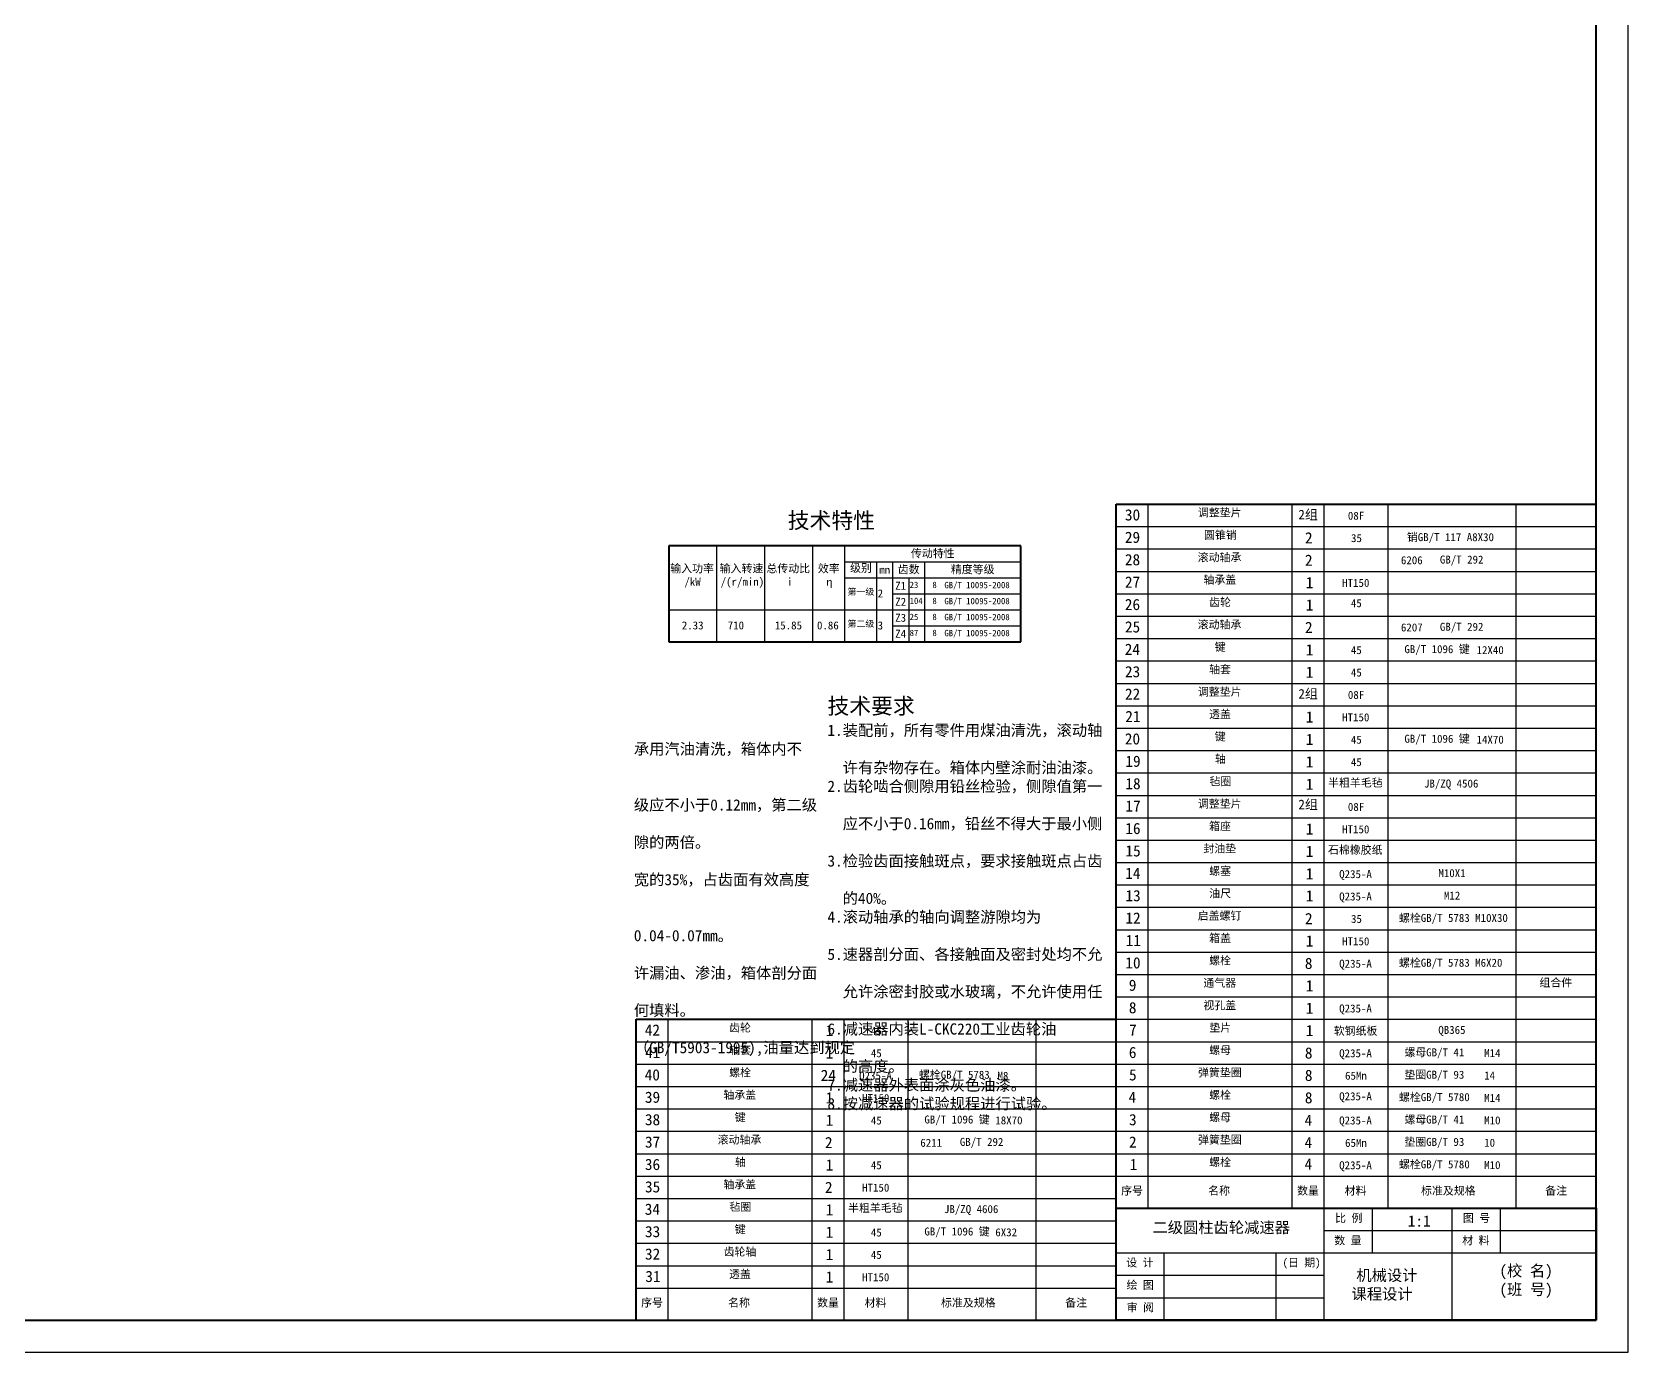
# Model space of a CAD drawing. Header units: inches. Extents: x 0 to 1189, y 0 to 841.
# Drawn here: x 690.2 to 1189, y 0 to 412.6 of the extents above; entities that cross this region are included whole.
import ezdxf

# ---------------------------------------------------------------- set-up
doc = ezdxf.new("R2010")
doc.units = ezdxf.units.IN
doc.header["$LTSCALE"] = 10
doc.header["$MEASUREMENT"] = 0
for name, color, linetype, lineweight in [('文字', 7, 'Continuous', 25), ('粗实线', 7, 'Continuous', 40), ('细实线', 7, 'Continuous', 25)]:
    doc.layers.add(name, color=color, linetype=linetype, lineweight=lineweight)

msp = doc.modelspace()

# ---------------------------------------------------------------- linework, layer by layer
at = {"layer": '粗实线'}
for p, q in [((1179, 10), (1179, 831)), ((1029, 45), (1029, 265)), ((1029, 265), (1179, 265)), ((1179, 45), (1179, 265)), ((999.20334, 251.97925), (889.20473, 251.97925)), ((889.20473, 251.97925), (889.20473, 221.97925)), ((999.20334, 221.97925), (999.20334, 251.97925)), ((889.20473, 221.97925), (999.20334, 221.97925)), ((879, 10), (879, 104)), ((879, 104), (1029, 104)), ((1029, 10), (1029, 45)), ((1029, 45), (1179, 45)), ((1179, 45), (1179, 10)), ((25, 10), (1179, 10)), ((879, 10), (1029, 10)), ((1179, 10), (1029, 10))]:
    msp.add_line(p, q, dxfattribs=at)
at = {"layer": '细实线'}
for p, q in [((1189, 0), (1189, 841)), ((1039, 45), (1039, 265)), ((1084, 45), (1084, 265)), ((1094, 45), (1094, 265)), ((1114, 45), (1114, 265)), ((1154, 45), (1154, 265)), ((1029, 258), (1179, 258)), ((904.20473, 221.97925), (904.20473, 251.97925)), ((919.20473, 221.97925), (919.20473, 251.97925)), ((934.20473, 221.97925), (934.20473, 251.97925)), ((944.20473, 221.97925), (944.20473, 251.97925)), ((1029, 251), (1179, 251)), ((944.20473, 246.97925), (999.20334, 246.97925)), ((954.20473, 221.97925), (954.20473, 246.97925)), ((954.20473, 221.97925), (954.20473, 246.97925)), ((959.20473, 221.97925), (959.20473, 246.97925)), ((969.20473, 221.97925), (969.20473, 246.97925)), ((944.20473, 241.97925), (999.20334, 241.97925)), ((964.20473, 241.97925), (964.20473, 221.97925)), ((1029, 244), (1179, 244)), ((959.20473, 236.97925), (999.20334, 236.97925)), ((1029, 237), (1179, 237)), ((889.20473, 231.97925), (999.20334, 231.97925)), ((1029, 230), (1179, 230)), ((959.20473, 226.97925), (999.20334, 226.97925)), ((1029, 223), (1179, 223)), ((1029, 216), (1179, 216)), ((1029, 209), (1179, 209)), ((1029, 202), (1179, 202)), ((1029, 195), (1179, 195)), ((1029, 188), (1179, 188)), ((1029, 181), (1179, 181)), ((1029, 174), (1179, 174)), ((1029, 167), (1179, 167)), ((1029, 160), (1179, 160)), ((1029, 153), (1179, 153)), ((1029, 146), (1179, 146)), ((1029, 139), (1179, 139)), ((1029, 132), (1179, 132)), ((1029, 125), (1179, 125)), ((1029, 118), (1179, 118)), ((1029, 111), (1179, 111)), ((889, 10), (889, 104)), ((934, 10), (934, 104)), ((944, 10), (944, 104)), ((964, 10), (964, 104)), ((1004, 10), (1004, 104)), ((1029, 104), (1179, 104)), ((879, 97), (1029, 97)), ((1029, 97), (1179, 97)), ((879, 90), (1029, 90)), ((1029, 90), (1179, 90)), ((879, 83), (1029, 83)), ((1029, 83), (1179, 83)), ((879, 76), (1029, 76)), ((1029, 76), (1179, 76)), ((879, 69), (1029, 69)), ((1029, 69), (1179, 69)), ((879, 62), (1029, 62)), ((1029, 62), (1179, 62)), ((879, 55), (1029, 55)), ((1029, 55), (1179, 55)), ((879, 48), (1029, 48)), ((1094, 10), (1094, 45)), ((1109, 45), (1109, 31)), ((1134, 10), (1134, 45)), ((1149, 45), (1149, 31)), ((879, 41), (1029, 41)), ((1094, 38), (1179, 38)), ((879, 34), (1029, 34)), ((1029, 31), (1179, 31)), ((1044, 10), (1044, 31)), ((1079, 10), (1079, 31)), ((879, 27), (1029, 27)), ((879, 20), (1029, 20)), ((1029, 24), (1094, 24)), ((1029, 17), (1094, 17)), ((0, 0), (1189, 0))]:
    msp.add_line(p, q, dxfattribs=at)

# ---------------------------------------------------------------- texts
at = {"layer": '文字'}
for s, insert, char_height, width, attachment_point in [('{\\fSimSun|b0|i0|c134|p2;技术特性}', (926.40919, 262.41733), 5, 50.3263645, 1), ('\\pi2.77161;{\\fSimSun|b0|i0|c134|p2;30}', (1029, 263.40009), 3.5, 10, 1), ('\\pi15.57785;{\\fSimSun|b0|i0|c134|p2;\\H0.71429x;调整垫片}', (1039, 263.62419), 3.5, 45, 1), ('\\pi1.96834;{\\fSimSun|b0|i0|c134|p2;2组}', (1084, 263.23432), 3, 10, 1), ('\\pi7.43970;{\\fSimSun|b0|i0|c134|p2;08F}', (1094, 262.63757), 2.5, 20, 1), ('\\pi2.76281;{\\fSimSun|b0|i0|c134|p2;29}', (1029, 256.40009), 3.5, 10, 1), ('\\pi17.48992;{\\fSimSun|b0|i0|c134|p2;\\H0.71429x;圆锥销}', (1039, 256.62419), 3.5, 45, 1), ('\\pi4.03266;{\\fSimSun|b0|i0|c134|p2;2}', (1084, 256.23432), 3.5, 10, 1), ('\\pi8.42965;{\\fSimSun|b0|i0|c134|p2;35}', (1094, 255.63757), 2.5, 20, 1), ('\\pi5.87563;{\\fSimSun|b0|i0|c134|p2;销GB/T 117 A8X30}', (1114, 255.9357), 2.5, 40, 1), ('{\\fSimSun|b0|i0|c134|p2;传动特性}', (971.73343, 249.47925), 2.5, 75, 5), ('\\pi15.50879;{\\fSimSun|b0|i0|c134|p2;滚动轴承}', (1039, 249.62419), 2.5, 45, 1), ('\\pi0.50126;{\\fSimSun|b0|i0|c134|p2;输入功率}\\P\\pi4.89698;{\\fSimSun|b0|i0|c134|p2;/kW}', (889.20473, 246.1639), 2.5, 15, 1), ('\\pi0.92259;{\\fSimSun|b0|i0|c134|p2;输入转速}\\P\\pi1.24295;{\\fSimSun|b0|i0|c134|p2;/(r/min)}', (904.20473, 246.1639), 2.5, 15.8703132, 1), ('\\pi0.55653;{\\fSimSun|b0|i0|c134|p2;总传动比}\\P\\pi6.98241;{\\fSimSun|b0|i0|c134|p2;i}', (919.20473, 246.1639), 2.5, 15, 1), ('\\pi1.62312;{\\fSimSun|b0|i0|c134|p2;效率}\\P\\pi4.19095;{\\fSimSun|b0|i0|c134|p2;η}', (934.20473, 246.14343), 2.5, 10, 1), ('\\pi1.67211;{\\fSimSun|b0|i0|c134|p2;级别}', (944.20473, 246.30207), 2.5, 10, 1), ('{\\fSimSun|b0|i0|c134|p2;mn}', (956.70473, 244.47925), 2.5, 5, 5), ('{\\fSimSun|b0|i0|c134|p2;齿数}', (964.20473, 244.47925), 2.5, 10, 5), ('{\\fSimSun|b0|i0|c134|p2;精度等级}', (984.20403, 244.47925), 2.5, 29.9986153, 5), ('\\pi2.77161;{\\fSimSun|b0|i0|c134|p2;28}', (1029, 249.40009), 3.5, 10, 1), ('\\pi4.03266;{\\fSimSun|b0|i0|c134|p2;2}', (1084, 249.23432), 3.5, 10, 1), ('\\pi9.39322;{\\fSimSun|b0|i0|c134|p2;    GB/T 292}', (1114, 248.9357), 2.5, 40, 1), ('{\\fSimSun|b0|i0|c134|p2;Z1}', (961.70473, 239.47925), 2.5, 5, 5), ('{\\fSimSun|b0|i0|c134|p2;  GB/T 10095-2008}', (984.20403, 239.47925), 2, 29.9986153, 5), ('\\pi2.77161;{\\fSimSun|b0|i0|c134|p2;27}', (1029, 242.40009), 3.5, 10, 1), ('\\pi17.29519;{\\fSimSun|b0|i0|c134|p2;\\H0.71429x;轴承盖}', (1039, 242.62419), 3.5, 45, 1), ('\\pi4.28593;{\\fSimSun|b0|i0|c134|p2;1}', (1084, 242.23432), 3.5, 10, 1), ('\\pi5.65955;{\\fSimSun|b0|i0|c134|p2;HT150}', (1094, 241.63757), 2.5, 20, 1), ('\\pi0.85829;{\\fSimSun|b0|i0|c134|p2;第一级}', (944.20473, 238.64261), 2, 10, 1), ('{\\fSimSun|b0|i0|c134|p2;Z2}', (961.70473, 234.47925), 2.5, 5, 5), ('{\\fSimSun|b0|i0|c134|p2;  GB/T 10095-2008}', (984.20403, 234.47925), 2, 29.9986153, 5), ('\\pi2.75050;{\\fSimSun|b0|i0|c134|p2;26}', (1029, 235.40009), 3.5, 10, 1), ('\\pi19.08794;{\\fSimSun|b0|i0|c134|p2;齿轮}', (1039, 235.62419), 2.5, 45, 1), ('\\pi4.28593;{\\fSimSun|b0|i0|c134|p2;1}', (1084, 235.23432), 3.5, 10, 1), ('\\pi8.38819;{\\fSimSun|b0|i0|c134|p2;45}', (1094, 235.30428), 2.5, 20, 1), ('{\\fSimSun|b0|i0|c134|p2;Z3}', (961.70473, 229.47925), 2.5, 5, 5), ('{\\fSimSun|b0|i0|c134|p2;  GB/T 10095-2008}', (984.20403, 229.47925), 2, 29.9986153, 5), ('\\pi0.85829;{\\fSimSun|b0|i0|c134|p2;第二级}', (944.20473, 228.64261), 2, 10, 1), ('{\\fSimSun|b0|i0|c134|p2;Z4}', (961.70473, 224.47925), 2.5, 5, 5), ('{\\fSimSun|b0|i0|c134|p2;  GB/T 10095-2008}', (984.20403, 224.47925), 2, 29.9986153, 5), ('\\pi2.78216;{\\fSimSun|b0|i0|c134|p2;25}', (1029, 228.40009), 3.5, 10, 1), ('\\pi15.50875;{\\fSimSun|b0|i0|c134|p2;\\H0.71429x;滚动轴承}', (1039, 228.62419), 3.5, 45, 1), ('\\pi4.03266;{\\fSimSun|b0|i0|c134|p2;2}', (1084, 228.23432), 3.5, 10, 1), ('\\pi9.39322;{\\fSimSun|b0|i0|c134|p2;    GB/T 292}', (1114, 227.9357), 2.5, 40, 1), ('\\pi2.71357;{\\fSimSun|b0|i0|c134|p2;24}', (1029, 221.40009), 3.5, 10, 1), ('\\pi20.84673;{\\fSimSun|b0|i0|c134|p2;键}', (1039, 221.62419), 2.5, 45, 1), ('\\pi4.28593;{\\fSimSun|b0|i0|c134|p2;1}', (1084, 221.23432), 3.5, 10, 1), ('\\pi8.38819;{\\fSimSun|b0|i0|c134|p2;45}', (1094, 220.63757), 2.5, 20, 1), ('{\\fSimSun|b0|i0|c134|p2;   GB/T 1096 键}', (1114, 220.9357), 2.5, 40, 1), ('\\pi19.08792;{\\fSimSun|b0|i0|c134|p2;\\H0.71429x;轴套}', (1039, 214.62419), 3.5, 45, 1), ('\\pi2.78216;{\\fSimSun|b0|i0|c134|p2;23}', (1029, 214.40009), 3.5, 10, 1), ('\\pi4.28593;{\\fSimSun|b0|i0|c134|p2;1}', (1084, 214.23432), 3.5, 10, 1), ('\\pi8.38819;{\\fSimSun|b0|i0|c134|p2;45}', (1094, 213.63757), 2.5, 20, 1), ('\\pi60.49844;{\\fSimSun|b0|i0|c134|p2;技术要求}\\P{\\fSimSun|b0|i0|c134|p2;\\H0.70000x;1.装配前，所有零件用煤油清洗，滚动轴承用汽油清洗，箱体内不}\\P{\\fSimSun|b0|i0|c134|p2;\\H0.70000x;  许有杂物存在。箱体内壁涂耐油油漆。}\\P{\\fSimSun|b0|i0|c134|p2;\\H0.70000x;2.齿轮啮合侧隙用铅丝检验，侧隙值第一级应不小于0.12mm，第二}{\\fSimSun|b0|i0|c134|p2;\\H0.70000x;级}\\P{\\fSimSun|b0|i0|c134|p2;\\H0.70000x;  应不小于0.16mm，铅丝不得大于最小侧隙的两倍。}\\P{\\fSimSun|b0|i0|c134|p2;\\H0.70000x;3.检验齿面接触斑点，要求接触斑点占齿宽的35%，占齿面有效高度 }\\P{\\fSimSun|b0|i0|c134|p2;\\H0.70000x;  的40%。}\\P{\\fSimSun|b0|i0|c134|p2;\\H0.70000x;4.滚动轴承的轴向调整游隙均为0.04-0.07mm。}\\P{\\fSimSun|b0|i0|c134|p2;\\H0.70000x;5.速器剖分面、各接触面及密封处均不允许漏油、渗油，箱体剖分}{\\fSimSun|b0|i0|c134|p2;\\H0.70000x;面 }\\P{\\fSimSun|b0|i0|c134|p2;\\H0.70000x;  允许涂密封胶或水玻璃，不允许使用任何填料。}\\P{\\fSimSun|b0|i0|c134|p2;\\H0.70000x;6.减速器内装L-CKC220工业齿轮油（GB/T5903-1995),油量达到规定}\\P{\\fSimSun|b0|i0|c134|p2;\\H0.70000x;  的高度。}\\P{\\fSimSun|b0|i0|c134|p2;\\H0.70000x;7.减速器外表面涂灰色油漆。}\\P{\\fSimSun|b0|i0|c134|p2;\\H0.70000x;8.按减速器的试验规程进行试验。}', (878.32057, 204.42414), 5, 148.9365692, 1), ('\\pi2.78216;{\\fSimSun|b0|i0|c134|p2;22}', (1029, 207.40009), 3.5, 10, 1), ('\\pi15.57785;{\\fSimSun|b0|i0|c134|p2;\\H0.71429x;调整垫片}', (1039, 207.62419), 3.5, 45, 1), ('\\pi1.96834;{\\fSimSun|b0|i0|c134|p2;2组}', (1084, 207.23432), 3, 10, 1), ('\\pi7.43970;{\\fSimSun|b0|i0|c134|p2;08F}', (1094, 206.63757), 2.5, 20, 1), ('\\pi2.87889;{\\fSimSun|b0|i0|c134|p2;21}', (1029, 200.40009), 3.5, 10, 1), ('\\pi19.07412;{\\fSimSun|b0|i0|c134|p2;透盖}', (1039, 200.62419), 2.5, 45, 1), ('\\pi4.28593;{\\fSimSun|b0|i0|c134|p2;1}', (1084, 200.23432), 3.5, 10, 1), ('\\pi5.65955;{\\fSimSun|b0|i0|c134|p2;HT150}', (1094, 199.63757), 2.5, 20, 1), ('\\pi2.75226;{\\fSimSun|b0|i0|c134|p2;20}', (1029, 193.40009), 3.5, 10, 1), ('\\pi20.84673;{\\fSimSun|b0|i0|c134|p2;键}', (1039, 193.62419), 2.5, 45, 1), ('\\pi4.28593;{\\fSimSun|b0|i0|c134|p2;1}', (1084, 193.23432), 3.5, 10, 1), ('\\pi8.38819;{\\fSimSun|b0|i0|c134|p2;45}', (1094, 192.63757), 2.5, 20, 1), ('{\\fSimSun|b0|i0|c134|p2;   GB/T 1096 键}', (1114, 192.9357), 2.5, 40, 1), ('\\pi2.91935;{\\fSimSun|b0|i0|c134|p2;19}', (1029, 186.40009), 3.5, 10, 1), ('\\pi20.91709;{\\fSimSun|b0|i0|c134|p2;轴}', (1039, 186.62419), 2.5, 45, 1), ('\\pi4.28593;{\\fSimSun|b0|i0|c134|p2;1}', (1084, 186.23432), 3.5, 10, 1), ('\\pi8.38819;{\\fSimSun|b0|i0|c134|p2;45}', (1094, 185.63757), 2.5, 20, 1), ('\\pi19.17837;{\\fSimSun|b0|i0|c134|p2;\\H0.71429x;毡圈}', (1039, 179.62419), 3.5, 45, 1), ('\\pi1.25000;{\\fSimSun|b0|i0|c134|p2;半粗羊毛毡}', (1094, 179.19529), 2.5, 20, 1), ('\\pi2.92814;{\\fSimSun|b0|i0|c134|p2;18}', (1029, 179.40009), 3.5, 10, 1), ('\\pi4.28593;{\\fSimSun|b0|i0|c134|p2;1}', (1084, 179.23432), 3.5, 10, 1), ('\\pi11.21985;{\\fSimSun|b0|i0|c134|p2;JB/ZQ 4506}', (1114, 178.9357), 2.5, 40, 1), ('\\pi2.92814;{\\fSimSun|b0|i0|c134|p2;17}', (1029, 172.40009), 3.5, 10, 1), ('\\pi15.57789;{\\fSimSun|b0|i0|c134|p2;调整垫片}', (1039, 172.62419), 2.5, 45, 1), ('\\pi1.96834;{\\fSimSun|b0|i0|c134|p2;2组}', (1084, 172.65434), 3, 10, 1), ('\\pi7.43970;{\\fSimSun|b0|i0|c134|p2;08F}', (1094, 171.63757), 2.5, 20, 1), ('\\pi2.90704;{\\fSimSun|b0|i0|c134|p2;16}', (1029, 165.40009), 3.5, 10, 1), ('\\pi19.09546;{\\fSimSun|b0|i0|c134|p2;\\H0.71429x;箱座}', (1039, 165.62419), 3.5, 45, 1), ('\\pi4.28593;{\\fSimSun|b0|i0|c134|p2;1}', (1084, 165.23432), 3.5, 10, 1), ('\\pi5.65955;{\\fSimSun|b0|i0|c134|p2;HT150}', (1094, 164.63757), 2.5, 20, 1), ('\\pi2.93869;{\\fSimSun|b0|i0|c134|p2;15}', (1029, 158.40009), 3.5, 10, 1), ('\\pi17.29397;{\\fSimSun|b0|i0|c134|p2;封油垫}', (1039, 158.62419), 2.5, 45, 1), ('\\pi4.28593;{\\fSimSun|b0|i0|c134|p2;1}', (1084, 158.23432), 3.5, 10, 1), ('\\pi1.22864;{\\fSimSun|b0|i0|c134|p2;石棉橡胶纸}', (1094, 158.19529), 2.5, 20, 1), ('\\pi2.87010;{\\fSimSun|b0|i0|c134|p2;14}', (1029, 151.40009), 3.5, 10, 1), ('\\pi19.10804;{\\fSimSun|b0|i0|c134|p2;螺塞}', (1039, 151.62419), 2.5, 45, 1), ('\\pi4.28593;{\\fSimSun|b0|i0|c134|p2;1}', (1084, 151.23432), 3.5, 10, 1), ('\\pi4.73116;{\\fSimSun|b0|i0|c134|p2;Q235-A}', (1094, 150.63757), 2.5, 20, 1), ('\\pi15.73492;{\\fSimSun|b0|i0|c134|p2;M10X1}', (1114, 150.9357), 2.5, 40, 1), ('\\pi19.10930;{\\fSimSun|b0|i0|c134|p2;油尺}', (1039, 144.62419), 2.5, 45, 1), ('\\pi2.93869;{\\fSimSun|b0|i0|c134|p2;13}', (1029, 144.40009), 3.5, 10, 1), ('\\pi4.28593;{\\fSimSun|b0|i0|c134|p2;1}', (1084, 144.34238), 3.5, 10, 1), ('\\pi4.73116;{\\fSimSun|b0|i0|c134|p2;Q235-A}', (1094, 143.63757), 2.5, 20, 1), ('\\pi17.45226;{\\fSimSun|b0|i0|c134|p2;M12}', (1114, 143.9357), 2.5, 40, 1), ('\\pi2.93869;{\\fSimSun|b0|i0|c134|p2;12}', (1029, 137.40009), 3.5, 10, 1), ('\\pi15.53518;{\\fSimSun|b0|i0|c134|p2;启盖螺钉}', (1039, 137.62419), 2.5, 45, 1), ('\\pi4.03266;{\\fSimSun|b0|i0|c134|p2;2}', (1084, 137.23432), 3.5, 10, 1), ('\\pi8.42965;{\\fSimSun|b0|i0|c134|p2;35}', (1094, 136.63757), 2.5, 20, 1), ('{\\fSimSun|b0|i0|c134|p2;  螺栓GB/T 5783 M10X30}', (1114, 136.9357), 2.5, 40, 1), ('\\pi3.03543;{\\fSimSun|b0|i0|c134|p2;11}', (1029, 130.40009), 3.5, 10, 1), ('\\pi19.09548;{\\fSimSun|b0|i0|c134|p2;箱盖}', (1039, 130.62419), 2.5, 45, 1), ('\\pi4.28593;{\\fSimSun|b0|i0|c134|p2;1}', (1084, 130.23432), 3.5, 10, 1), ('\\pi5.65955;{\\fSimSun|b0|i0|c134|p2;HT150}', (1094, 129.63757), 2.5, 20, 1), ('\\pi2.90879;{\\fSimSun|b0|i0|c134|p2;10}', (1029, 123.40009), 3.5, 10, 1), ('\\pi19.10174;{\\fSimSun|b0|i0|c134|p2;\\H0.71429x;螺栓}', (1039, 123.62419), 3.5, 45, 1), ('\\pi4.00276;{\\fSimSun|b0|i0|c134|p2;8}', (1084, 123.23432), 3.5, 10, 1), ('\\pi4.73116;{\\fSimSun|b0|i0|c134|p2;Q235-A}', (1094, 122.63757), 2.5, 20, 1), ('{\\fSimSun|b0|i0|c134|p2;  螺栓GB/T 5783 M6X20}', (1114, 122.9357), 2.5, 40, 1), ('\\pi3.99397;{\\fSimSun|b0|i0|c134|p2;9}', (1029, 116.40009), 3.5, 10, 1), ('\\pi17.28769;{\\fSimSun|b0|i0|c134|p2;通气器}', (1039, 116.62419), 2.5, 45, 1), ('\\pi4.28593;{\\fSimSun|b0|i0|c134|p2;1}', (1084, 116.23432), 3.5, 10, 1), ('\\pi7.30779;{\\fSimSun|b0|i0|c134|p2;组合件}', (1154, 116.72697), 2.5, 25, 1), ('\\pi17.28766;{\\fSimSun|b0|i0|c134|p2;\\H0.71429x;视孔盖}', (1039, 109.62419), 3.5, 45, 1), ('\\pi4.00276;{\\fSimSun|b0|i0|c134|p2;8}', (1029, 109.40009), 3.5, 10, 1), ('\\pi4.28593;{\\fSimSun|b0|i0|c134|p2;1}', (1084, 109.23432), 3.5, 10, 1), ('\\pi4.73116;{\\fSimSun|b0|i0|c134|p2;Q235-A}', (1094, 108.63757), 2.5, 20, 1), ('\\pi2.74347;{\\fSimSun|b0|i0|c134|p2;42}', (879, 102.40009), 3.5, 10, 1), ('\\pi19.08794;{\\fSimSun|b0|i0|c134|p2;齿轮}', (889, 102.62419), 2.5, 45, 1), ('\\pi4.28593;{\\fSimSun|b0|i0|c134|p2;1}', (934, 102.23432), 3.5, 10, 1), ('\\pi8.38819;{\\fSimSun|b0|i0|c134|p2;45}', (944, 101.63757), 2.5, 20, 1), ('\\pi4.05201;{\\fSimSun|b0|i0|c134|p2;7}', (1029, 102.40009), 3.5, 10, 1), ('\\pi19.15075;{\\fSimSun|b0|i0|c134|p2;垫片}', (1039, 102.62419), 2.5, 45, 1), ('\\pi4.28593;{\\fSimSun|b0|i0|c134|p2;1}', (1084, 102.23432), 3.5, 10, 1), ('\\pi3.02889;{\\fSimSun|b0|i0|c134|p2;软钢纸板}', (1094, 101.63757), 2.5, 20, 1), ('\\pi15.70101;{\\fSimSun|b0|i0|c134|p2;QB365}', (1114, 101.9357), 2.5, 40, 1), ('\\pi2.84020;{\\fSimSun|b0|i0|c134|p2;41}', (879, 95.40009), 3.5, 10, 1), ('\\pi19.08794;{\\fSimSun|b0|i0|c134|p2;轴套}', (889, 95.62419), 2.5, 45, 1), ('\\pi4.28593;{\\fSimSun|b0|i0|c134|p2;1}', (934, 95.23432), 3.5, 10, 1), ('\\pi3.99221;{\\fSimSun|b0|i0|c134|p2;6}', (1029, 95.40009), 3.5, 10, 1), ('\\pi19.10176;{\\fSimSun|b0|i0|c134|p2;螺母}', (1039, 95.62419), 2.5, 45, 1), ('\\pi4.00276;{\\fSimSun|b0|i0|c134|p2;8}', (1084, 95.23432), 3.5, 10, 1), ('{\\fSimSun|b0|i0|c134|p2;   螺母GB/T 41}', (1114, 94.9357), 2.5, 40, 1), ('\\pi8.38819;{\\fSimSun|b0|i0|c134|p2;45}', (944, 94.63757), 2.5, 20, 1), ('\\pi4.73116;{\\fSimSun|b0|i0|c134|p2;Q235-A}', (1094, 94.63757), 2.5, 20, 1), ('\\pi2.71357;{\\fSimSun|b0|i0|c134|p2;40}', (879, 88.40009), 3.5, 10, 1), ('\\pi19.10174;{\\fSimSun|b0|i0|c134|p2;\\H0.71429x;螺栓}', (889, 88.62419), 3.5, 45, 1), ('\\pi2.71357;{\\fSimSun|b0|i0|c134|p2;24}', (934, 88.23432), 3.5, 10, 1), ('\\pi4.73116;{\\fSimSun|b0|i0|c134|p2;Q235-A}', (944, 87.63757), 2.5, 20, 1), ('{\\fSimSun|b0|i0|c134|p2;  螺栓GB/T 5783}', (964, 87.9357), 2.5, 40, 1), ('\\pi4.05201;{\\fSimSun|b0|i0|c134|p2;5}', (1029, 88.40009), 3.5, 10, 1), ('\\pi15.62684;{\\fSimSun|b0|i0|c134|p2;\\H0.71429x;弹簧垫圈}', (1039, 88.62419), 3.5, 45, 1), ('\\pi4.00276;{\\fSimSun|b0|i0|c134|p2;8}', (1084, 88.23432), 3.5, 10, 1), ('\\pi6.56658;{\\fSimSun|b0|i0|c134|p2;65Mn}', (1094, 87.63757), 2.5, 20, 1), ('{\\fSimSun|b0|i0|c134|p2;   垫圈GB/T 93}', (1114, 87.9357), 2.5, 40, 1), ('\\pi2.78216;{\\fSimSun|b0|i0|c134|p2;39}', (879, 81.40009), 3.5, 10, 1), ('\\pi17.29519;{\\fSimSun|b0|i0|c134|p2;\\H0.71429x;轴承盖}', (889, 81.62419), 3.5, 45, 1), ('\\pi4.28593;{\\fSimSun|b0|i0|c134|p2;1}', (934, 81.23432), 3.5, 10, 1), ('\\pi5.65955;{\\fSimSun|b0|i0|c134|p2;HT150}', (944, 80.63757), 2.5, 20, 1), ('\\pi3.92538;{\\fSimSun|b0|i0|c134|p2;4}', (1029, 81.40009), 3.5, 10, 1), ('\\pi19.10176;{\\fSimSun|b0|i0|c134|p2;螺栓}', (1039, 81.62419), 2.5, 45, 1), ('\\pi4.00276;{\\fSimSun|b0|i0|c134|p2;8}', (1084, 81.23432), 3.5, 10, 1), ('\\pi4.73116;{\\fSimSun|b0|i0|c134|p2;Q235-A}', (1094, 81.19529), 2.5, 20, 1), ('{\\fSimSun|b0|i0|c134|p2;  螺栓GB/T 5780}', (1114, 80.9357), 2.5, 40, 1), ('\\pi20.84673;{\\fSimSun|b0|i0|c134|p2;键}', (889, 74.62419), 2.5, 45, 1), ('\\pi19.10176;{\\fSimSun|b0|i0|c134|p2;螺母}', (1039, 74.62419), 2.5, 45, 1), ('\\pi2.79095;{\\fSimSun|b0|i0|c134|p2;38}', (879, 74.40009), 3.5, 10, 1), ('\\pi4.28593;{\\fSimSun|b0|i0|c134|p2;1}', (934, 74.23432), 3.5, 10, 1), ('\\pi8.38819;{\\fSimSun|b0|i0|c134|p2;45}', (944, 73.63757), 2.5, 20, 1), ('{\\fSimSun|b0|i0|c134|p2;   GB/T 1096 键}', (964, 73.9357), 2.5, 40, 1), ('\\pi4.05201;{\\fSimSun|b0|i0|c134|p2;3}', (1029, 74.40009), 3.5, 10, 1), ('\\pi3.92538;{\\fSimSun|b0|i0|c134|p2;4}', (1084, 74.23432), 3.5, 10, 1), ('\\pi4.73116;{\\fSimSun|b0|i0|c134|p2;Q235-A}', (1094, 73.63757), 2.5, 20, 1), ('{\\fSimSun|b0|i0|c134|p2;   螺母GB/T 41}', (1114, 73.9357), 2.5, 40, 1), ('\\pi2.79095;{\\fSimSun|b0|i0|c134|p2;37}', (879, 67.40009), 3.5, 10, 1), ('\\pi15.50875;{\\fSimSun|b0|i0|c134|p2;\\H0.71429x;滚动轴承}', (889, 67.62419), 3.5, 45, 1), ('\\pi4.03266;{\\fSimSun|b0|i0|c134|p2;2}', (934, 67.23432), 3.5, 10, 1), ('\\pi9.39322;{\\fSimSun|b0|i0|c134|p2;    GB/T 292}', (964, 66.9357), 2.5, 40, 1), ('\\pi4.03266;{\\fSimSun|b0|i0|c134|p2;2}', (1029, 67.40009), 3.5, 10, 1), ('\\pi15.62688;{\\fSimSun|b0|i0|c134|p2;弹簧垫圈}', (1039, 67.62419), 2.5, 45, 1), ('\\pi3.92538;{\\fSimSun|b0|i0|c134|p2;4}', (1084, 67.23432), 3.5, 10, 1), ('\\pi6.56658;{\\fSimSun|b0|i0|c134|p2;65Mn}', (1094, 66.63757), 2.5, 20, 1), ('{\\fSimSun|b0|i0|c134|p2;   垫圈GB/T 93}', (1114, 66.9357), 2.5, 40, 1), ('\\pi2.76985;{\\fSimSun|b0|i0|c134|p2;36}', (879, 60.40009), 3.5, 10, 1), ('\\pi20.91708;{\\fSimSun|b0|i0|c134|p2;\\H0.71429x;轴}', (889, 60.62419), 3.5, 45, 1), ('\\pi4.28593;{\\fSimSun|b0|i0|c134|p2;1}', (934, 60.23432), 3.5, 10, 1), ('\\pi4.28593;{\\fSimSun|b0|i0|c134|p2;1}', (1029, 60.40009), 3.5, 10, 1), ('\\pi19.10176;{\\fSimSun|b0|i0|c134|p2;螺栓}', (1039, 60.62419), 2.5, 45, 1), ('\\pi3.92538;{\\fSimSun|b0|i0|c134|p2;4}', (1084, 60.52051), 3.5, 10, 1), ('{\\fSimSun|b0|i0|c134|p2;  螺栓GB/T 5780}', (1114, 59.9357), 2.5, 40, 1), ('\\pi8.38819;{\\fSimSun|b0|i0|c134|p2;45}', (944, 59.63757), 2.5, 20, 1), ('\\pi4.73116;{\\fSimSun|b0|i0|c134|p2;Q235-A}', (1094, 59.63757), 2.5, 20, 1), ('\\pi2.80151;{\\fSimSun|b0|i0|c134|p2;35}', (879, 53.40009), 3.5, 10, 1), ('\\pi17.29519;{\\fSimSun|b0|i0|c134|p2;\\H0.71429x;轴承盖}', (889, 53.62419), 3.5, 45, 1), ('\\pi4.03266;{\\fSimSun|b0|i0|c134|p2;2}', (934, 53.23432), 3.5, 10, 1), ('\\pi5.65955;{\\fSimSun|b0|i0|c134|p2;HT150}', (944, 52.63757), 2.5, 20, 1), ('\\pi1.60176;{\\fSimSun|b0|i0|c134|p2;序号}', (1029, 51.68827), 2.5, 10, 1), ('\\pi1.15563;{\\fSimSun|b0|i0|c134|p2;名称}', (1056.64177, 51.68827), 2.5, 9.0951795, 1), ('\\pi1.58166;{\\fSimSun|b0|i0|c134|p2;数量}', (1084, 51.68827), 2.5, 10, 1), ('\\pi1.56030;{\\fSimSun|b0|i0|c134|p2;材料}', (1098.86113, 51.68827), 2.5, 10, 1), ('{\\fSimSun|b0|i0|c134|p2;标准及规格}', (1124.31031, 51.68827), 2.5, 18.2691725, 1), ('\\pi1.60804;{\\fSimSun|b0|i0|c134|p2;备注}', (1161.49638, 51.68827), 2.5, 10, 1), ('\\pi2.73291;{\\fSimSun|b0|i0|c134|p2;34}', (879, 46.40009), 3.5, 10, 1), ('\\pi19.17839;{\\fSimSun|b0|i0|c134|p2;毡圈}', (889, 46.62419), 2.5, 45, 1), ('\\pi4.28593;{\\fSimSun|b0|i0|c134|p2;1}', (934, 46.23432), 3.5, 10, 1), ('\\pi1.25000;{\\fSimSun|b0|i0|c134|p2;半粗羊毛毡}', (944, 46.30428), 2.5, 20, 1), ('\\pi11.21985;{\\fSimSun|b0|i0|c134|p2;JB/ZQ 4606}', (964, 45.9357), 2.5, 40, 1), ('\\pi20.84673;{\\fSimSun|b0|i0|c134|p2;键}', (889, 39.62419), 2.5, 45, 1), ('\\pi1.03171;{\\fSimSun|b0|i0|c134|p2;二级圆柱齿轮减速器}', (1039.34776, 40.71449), 3.5, 46.5925605, 1), ('\\pi3.44598;{\\fSimSun|b0|i0|c134|p2;比 例}', (1094, 43.13344), 2.5, 15, 1), ('\\pi3.38945;{\\fSimSun|b0|i0|c134|p2;图 号}', (1134, 43.13344), 2.5, 15, 1), ('\\pi2.80151;{\\fSimSun|b0|i0|c134|p2;33}', (879, 39.40009), 3.5, 10, 1), ('\\pi4.28593;{\\fSimSun|b0|i0|c134|p2;1}', (934, 39.23432), 3.5, 10, 1), ('\\pi8.38819;{\\fSimSun|b0|i0|c134|p2;45}', (944, 38.63757), 2.5, 20, 1), ('{\\fSimSun|b0|i0|c134|p2;   GB/T 1096 键}', (964, 38.9357), 2.5, 40, 1), ('\\pi3.18844;{\\fSimSun|b0|i0|c134|p2;数 量}', (1094, 36.13344), 2.5, 15, 1), ('\\pi3.16709;{\\fSimSun|b0|i0|c134|p2;材 料}', (1134, 36.13344), 2.5, 15, 1), ('\\pi2.80151;{\\fSimSun|b0|i0|c134|p2;32}', (879, 32.40009), 3.5, 10, 1), ('\\pi17.35801;{\\fSimSun|b0|i0|c134|p2;\\H0.71429x;齿轮轴}', (889, 32.62419), 3.5, 45, 1), ('\\pi4.28593;{\\fSimSun|b0|i0|c134|p2;1}', (934, 32.23432), 3.5, 10, 1), ('\\pi8.38819;{\\fSimSun|b0|i0|c134|p2;45}', (944, 31.63757), 2.5, 20, 1), ('\\pi2.89824;{\\fSimSun|b0|i0|c134|p2;31}', (879, 25.40009), 3.5, 10, 1), ('\\pi19.07410;{\\fSimSun|b0|i0|c134|p2;\\H0.71429x;透盖}', (889, 25.62419), 3.5, 45, 1), ('\\pi4.28593;{\\fSimSun|b0|i0|c134|p2;1}', (934, 25.23432), 3.5, 10, 1), ('\\pi3.20854;{\\fSimSun|b0|i0|c134|p2;设 计}', (1029, 29.21896), 2.5, 15, 1), ('\\pi2.02261;{\\fSimSun|b0|i0|c134|p2;(日 期)}', (1079, 29.21896), 2.5, 15, 1), ('\\pi1.49888;{\\fSimSun|b0|i0|c134|p2;机械设计}\\pi1.49888;{\\fSimSun|b0|i0|c134|p2;课程设计}', (1102.58254, 25.7531), 3.5, 22.6153477, 1), ('\\pi7.09394;{\\fSimSun|b0|i0|c134|p2;(校 名)}\\P\\pi7.09394;{\\fSimSun|b0|i0|c134|p2;(班 号)}', (1141.69642, 27.17913), 3.5, 29.5245601, 1), ('\\pi5.65955;{\\fSimSun|b0|i0|c134|p2;HT150}', (944, 24.63757), 2.5, 20, 1), ('\\pi3.27764;{\\fSimSun|b0|i0|c134|p2;绘 图}', (1029, 22.21896), 2.5, 15, 1), ('\\pi1.60176;{\\fSimSun|b0|i0|c134|p2;序号}', (879, 16.68827), 2.5, 10, 1), ('\\pi1.15563;{\\fSimSun|b0|i0|c134|p2;名称}', (906.64177, 16.68827), 2.5, 9.0951795, 1), ('\\pi1.58166;{\\fSimSun|b0|i0|c134|p2;数量}', (934, 16.68827), 2.5, 10, 1), ('\\pi1.56030;{\\fSimSun|b0|i0|c134|p2;材料}', (948.86113, 16.68827), 2.5, 10, 1), ('{\\fSimSun|b0|i0|c134|p2;标准及规格}', (974.31031, 16.68827), 2.5, 18.2691725, 1), ('\\pi1.60804;{\\fSimSun|b0|i0|c134|p2;备注}', (1011.49638, 16.68827), 2.5, 10, 1), ('\\pi3.33417;{\\fSimSun|b0|i0|c134|p2;审 阅}', (1029, 15.21896), 2.5, 15, 1)]:
    msp.add_mtext(s, dxfattribs=dict(at, insert=insert, char_height=char_height, width=width, attachment_point=attachment_point))
at = {"layer": '文字', "attachment_point": 1}
for s, insert, char_height in [('6206', (1118.02, 248.73), 2.5), ('23', (964.5, 240.78), 2), ('8', (971.63, 240.78), 2), ('2', (954.5, 238.34), 2.5), ('104', (964.5, 235.78), 2), ('8', (971.63, 235.78), 2), ('25', (964.5, 230.78), 2), ('8', (971.63, 230.78), 2), ('2.33', (893.31, 228.36), 2.5), ('710', (907.65, 228.36), 2.5), ('15.85', (922.37, 228.36), 2.5), ('0.86', (935.55, 228.36), 2.5), ('3', (954.5, 228.34), 2.5), ('87', (964.5, 225.78), 2), ('8', (971.63, 225.78), 2), ('6207', (1118.02, 227.73), 2.5), ('12X40', (1141.65, 220.66), 2.5), ('14X70', (1141.65, 192.66), 2.5), ('M14', (1144.04, 94.68), 2.5), ('M8', (991.96, 87.6), 2.5), ('14', (1144.04, 87.68), 2.5), ('M14', (1144.04, 80.68), 2.5), ('18X70', (991.27, 73.68), 2.5), ('M10', (1144.04, 73.68), 2.5), ('6211', (967.84, 66.66), 2.5), ('10', (1144.04, 66.68), 2.5), ('M10', (1144.04, 59.68), 2.5), ('1:1', (1120.16, 42.7), 3.5), ('6X32', (991.27, 38.68), 2.5)]:
    msp.add_mtext(s, dxfattribs=dict(at, insert=insert, char_height=char_height))

doc.saveas('drawing.dxf')
